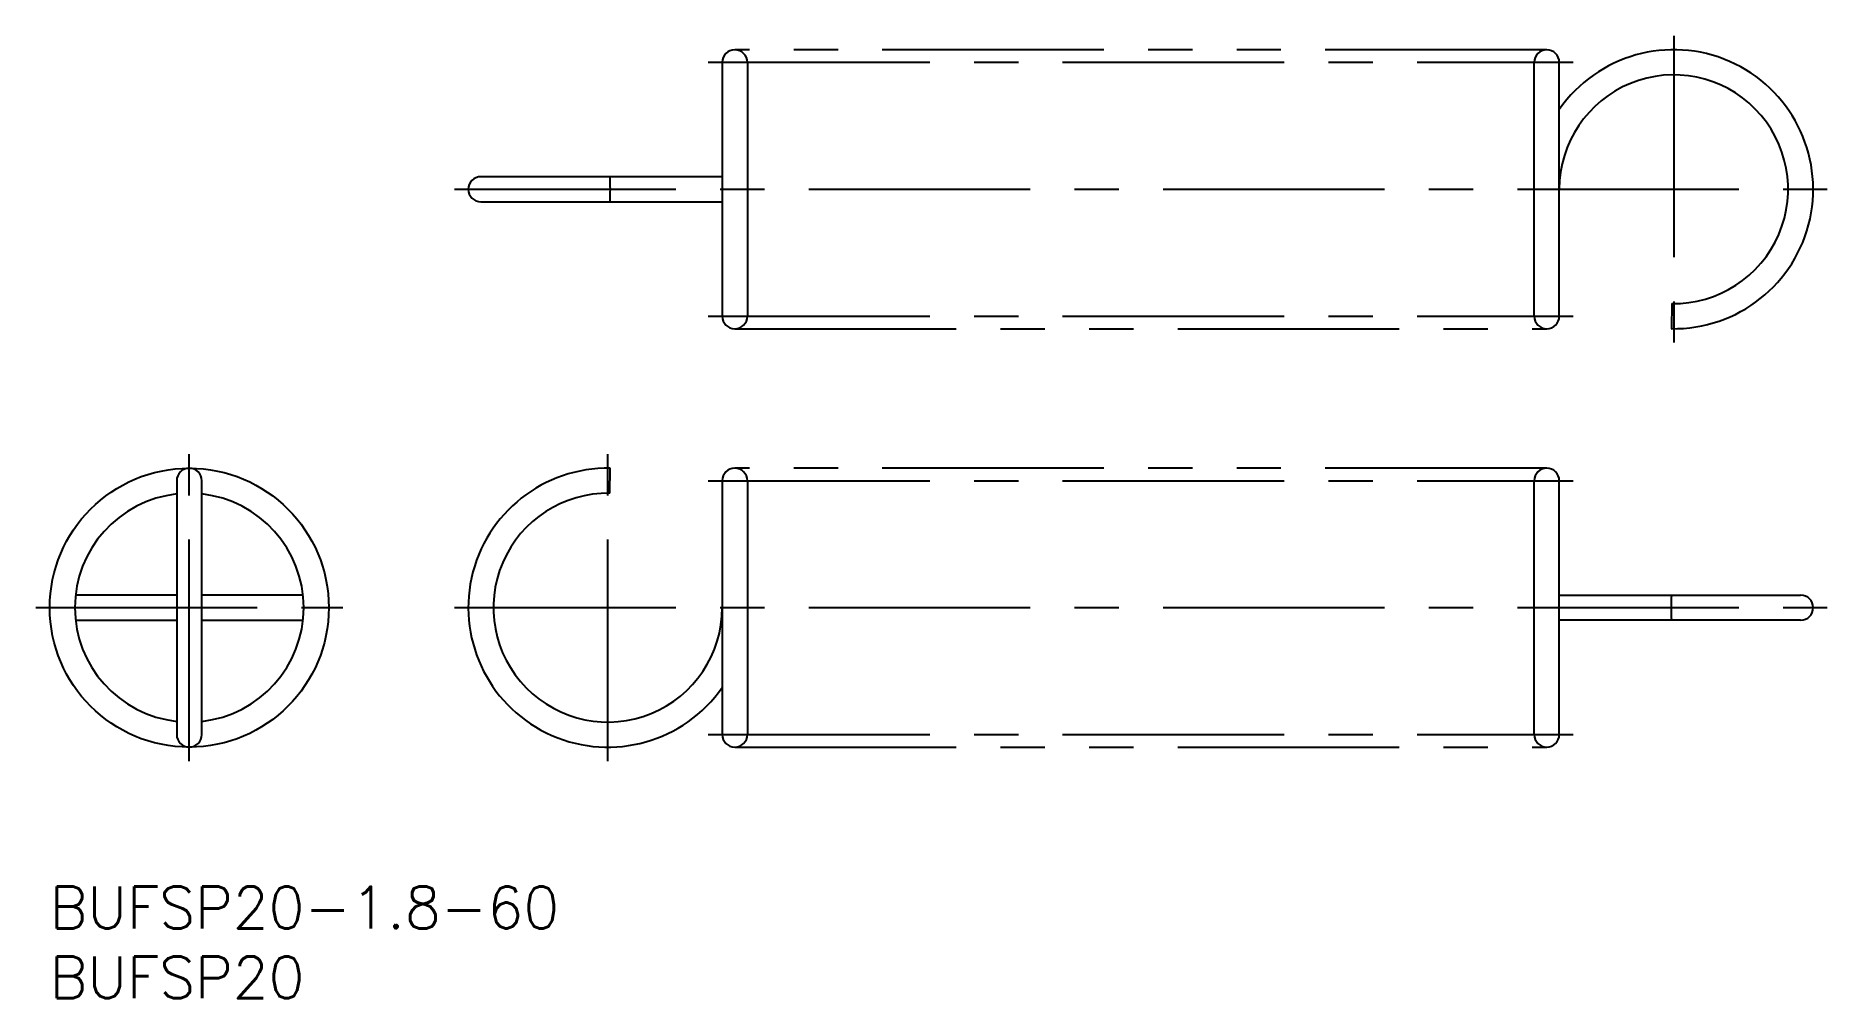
# Model space of a CAD drawing. Extents: x -1 to 127, y -8 to 61.
import ezdxf

# ---------------------------------------------------------------- set-up
doc = ezdxf.new("R2010")
doc.units = 0
doc.header["$LTSCALE"] = 0.5
doc.linetypes.add('CENTER', pattern=[50.8, 31.75, -6.35, 6.35, -6.35])
doc.linetypes.add('PHANTOM', pattern=[63.5, 31.75, -6.35, 6.35, -6.35, 6.35, -6.35])
for name, color, linetype in [('MSM_CENTER', 1, 'CENTER'), ('MSM_CONTINUOUS', 7, 'CONTINUOUS'), ('MSM_IMAGINARY', 6, 'PHANTOM'), ('MSM_PART_NUMBER', 7, 'CONTINUOUS')]:
    doc.layers.add(name, color=color, linetype=linetype)
doc.styles.get("Standard").update_dxf_attribs({"font": 'txt.shx', "height": 3, "bigfont": 'bigfont.shx'})

# ---------------------------------------------------------------- blocks, each defined once
blk = doc.blocks.new('*U16')
at = {"layer": 'MSM_PART_NUMBER'}
blk.add_text('BUFSP20-1.8-60', height=3, dxfattribs=at).set_placement((0, -3))
blk = doc.blocks.new('*U17')
at = {"layer": 'MSM_PART_NUMBER'}
blk.add_text('BUFSP20', height=3, dxfattribs=at).set_placement((0, -8))

msp = doc.modelspace()

# ---------------------------------------------------------------- linework, layer by layer
at = {"layer": 'MSM_CENTER'}
for p, q in [((116.4, 61), (116.4, 39)), ((47.2, 59.1), (109.2, 59.1)), ((29, 50), (127.4, 50)), ((47.2, 40.9), (109.2, 40.9)), ((10, 9), (10, 31)), ((40, 9), (40, 31)), ((47.2, 29.1), (109.2, 29.1)), ((-1, 20), (21, 20)), ((29, 20), (127.4, 20)), ((47.2, 10.9), (109.2, 10.9))]:
    msp.add_line(p, q, dxfattribs=at)
at = {"layer": 'MSM_CONTINUOUS'}
for p, q in [((48.2, 59.1), (48.2, 40.9)), ((50, 59.1), (50, 40.9)), ((106.4, 40.9), (106.4, 59.1)), ((108.2, 40.9), (108.2, 59.1)), ((48.2, 50.9), (30.9, 50.9)), ((30.9, 49.1), (48.2, 49.1)), ((116.26, 41.8), (116.23, 40)), ((40.14, 28.2), (40.17, 30)), ((9.1, 29.1), (9.1, 10.9)), ((10.9, 10.9), (10.9, 29.1)), ((48.2, 29.1), (48.2, 10.9)), ((50, 29.1), (50, 10.9)), ((106.4, 10.9), (106.4, 29.1)), ((108.2, 10.9), (108.2, 29.1)), ((9.1, 20.9), (1.85, 20.9)), ((18.15, 20.9), (10.9, 20.9)), ((108.2, 20.9), (125.5, 20.9)), ((1.85, 19.1), (9.1, 19.1)), ((10.9, 19.1), (18.15, 19.1)), ((125.5, 19.1), (108.2, 19.1))]:
    msp.add_line(p, q, dxfattribs=at)
msp.add_circle((10, 20), 10, dxfattribs=at)
for centre, radius, start, end in [((49.1, 59.1), 0.9, 0, 180), ((107.3, 59.1), 0.9, 0, 180), ((116.4, 50), 10, 269, 145.0848), ((116.4, 50), 8.2, 269, 180), ((30.9, 50), 0.9, 90, 270), ((14.35, 50), 25.83, 358.0016, 1.9957), ((49.1, 40.9), 0.9, 180, 360), ((107.3, 40.9), 0.9, 180, 360), ((10, 29.1), 0.9, 0, 180), ((40, 20), 10, 89, 325.0848), ((49.1, 29.1), 0.9, 0, 180), ((107.3, 29.1), 0.9, 0, 180), ((10, 20), 8.2, 96.3013, 263.6987), ((10, 20), 8.2, 276.3013, 83.6987), ((40, 20), 8.2, 89, 0), ((142.05, 20), 25.83, 178.0043, 181.9984), ((125.5, 20), 0.9, 270, 90), ((10, 10.9), 0.9, 180, 0), ((49.1, 10.9), 0.9, 180, 360), ((107.3, 10.9), 0.9, 180, 360)]:
    msp.add_arc(centre, radius, start, end, dxfattribs=at)
at = {"layer": 'MSM_IMAGINARY'}
for p, q in [((107.3, 60), (49.1, 60)), ((49.1, 40), (107.3, 40)), ((107.3, 30), (49.1, 30)), ((49.1, 10), (107.3, 10))]:
    msp.add_line(p, q, dxfattribs=at)

# ---------------------------------------------------------------- block references
at = {"layer": 'MSM_CONTINUOUS'}
for name in ['*U16', '*U17']:
    msp.add_blockref(name, (0, 0), dxfattribs=at)

doc.saveas('drawing.dxf')
